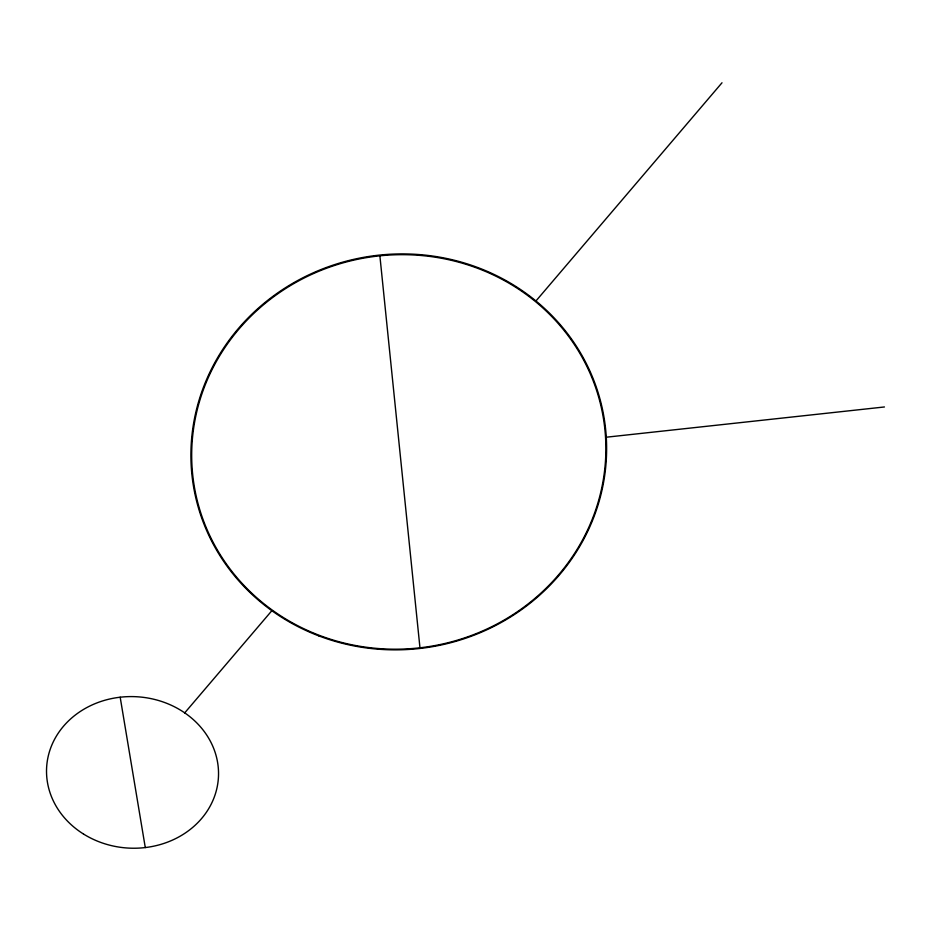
<?xml version="1.0" encoding="UTF-8"?>
<svg xmlns="http://www.w3.org/2000/svg" width="931" height="931" viewBox="0 0 931 931"><rect width="100%" height="100%" fill="white"/><g stroke="black" fill="none" stroke-linecap="round" stroke-linejoin="round"><path stroke-width="1.4" d="M184.617 712.995L271.864 610.678M535.942 300.981L722.002 82.778M606.279 437.209L884.45 406.963M120.18 697.214L145.283 847.559M379.883 255.839L419.962 647.79M318.751 635.861A208.137 197.686 -9.5 0 0 604.906 423.233A208.137 197.686 -9.5 0 0 272.632 296.558A208.137 197.686 -9.5 0 0 318.751 635.861M83.499 834.025A86.036 75.772 3.5 0 0 218.238 779.875A86.036 75.772 3.5 0 0 95.858 703.336A86.036 75.772 3.5 0 0 83.499 834.025M312.502 632.615A207.369 196.965 -9.5 0 0 604.964 430.157A207.369 196.965 -9.5 0 0 278.869 293.044A207.369 196.965 -9.5 0 0 312.502 632.615"/></g></svg>
